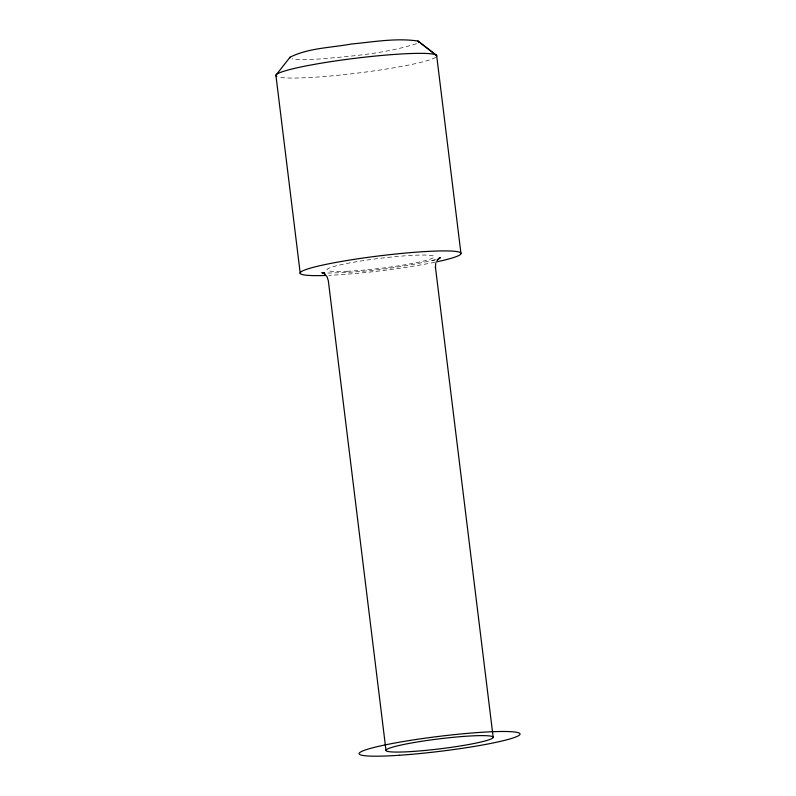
<?xml version="1.0" encoding="UTF-8"?>
<svg xmlns="http://www.w3.org/2000/svg" width="796" height="796" viewBox="0 0 796 796"><rect width="100%" height="100%" fill="white"/><g stroke="black" fill="none" stroke-linecap="round" stroke-linejoin="round"><path stroke-width="0.6" stroke-dasharray="3.98 2.98" d="M416.597 43.641C385.463 53.561 352.419 56.118 320.002 58.964A64.894 5.99 -7 0 1 292.052 58.785M435.342 259.715L432.258 260.69L435.531 259.725C399.831 267.983 363.125 272.6 326.469 273.078M434.865 262.232A81.043 7.482 -7 0 1 328.788 275.346M435.8 57.193A81.043 7.482 -7 0 1 360.319 72.744A81.043 7.482 -7 0 1 278.451 77.073M346.937 271.287A54.028 4.995 -7 0 0 433.561 257.596A54.028 4.995 -7 0 0 361.225 260.939A54.028 4.995 -7 0 0 346.937 271.287"/><path stroke-width="1.19" d="M290.072 57.809L290.082 57.193C308.659 47.909 330.897 47.79 351.145 44.049C373.254 41.989 395.851 37.79 417.96 41.024L435.81 54.874M418.616 42.178L417.96 41.024L436.656 55.531L460.914 253.098M435.74 263.197L435.442 267.685L435.442 267.167L493.142 737.066M437.681 259.277L437.054 260.392L440.357 257.625L438.377 258.581M275.973 75.103L290.082 57.193M324.34 272.998L322.201 272.919L324.649 273.028M323.922 272.789L321.962 272.501L324.828 273.904M324.241 273.525L327.066 276.849L328.33 280.729L386.02 750.628M275.983 75.869L300.241 273.446M325.335 275.476A81.043 7.482 -7 0 1 323.106 264.988A81.043 7.482 -7 0 1 437.909 250.999A81.043 7.482 -7 0 1 435.939 262.003M276.819 76.535A81.043 7.482 -7 0 1 352.18 58.675A81.043 7.482 -7 0 1 436.656 56.307M412.885 751.454A54.028 4.995 -7 0 0 493.212 737.305A54.028 4.995 -7 0 0 412.646 742.777A54.028 4.995 -7 0 0 412.885 751.454M399.542 755.255A81.043 7.482 -7 0 0 520.027 734.031A81.043 7.482 -7 0 0 399.174 742.24A81.043 7.482 -7 0 0 399.542 755.255"/></g></svg>
